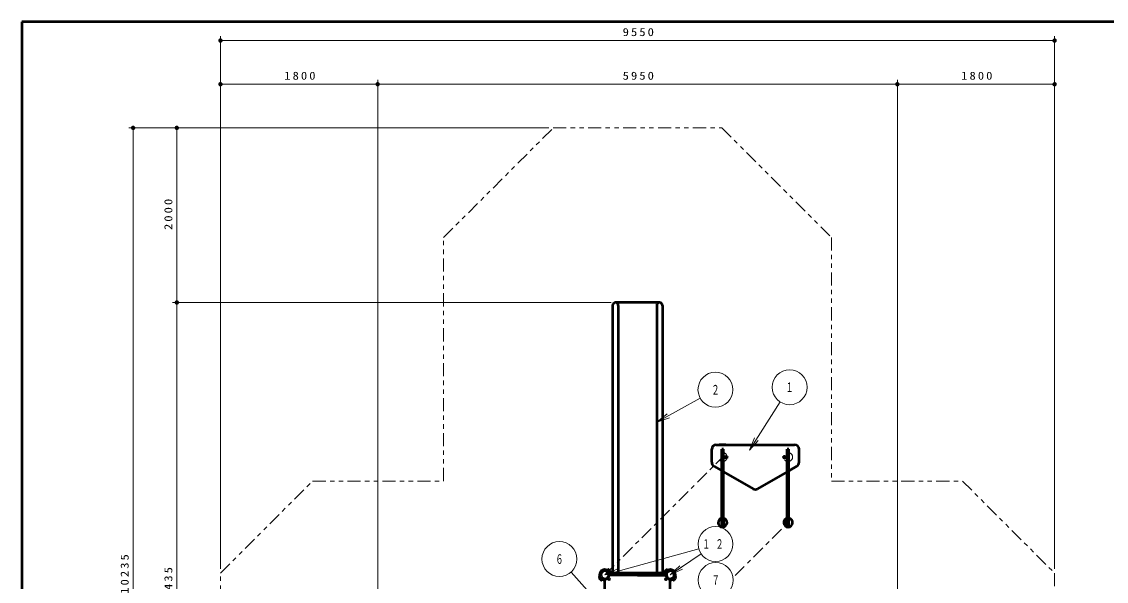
# Model space of a CAD drawing. Units: millimetres on the paper, scale 1:50. Extents: x -385 to 0, y -594 to 267.
# Drawn here: x -385 to -136.6, y 138.8 to 267 of the extents above; entities that cross this region are included whole.
import ezdxf
from ezdxf.enums import TextEntityAlignment as Align

# ---------------------------------------------------------------- set-up
doc = ezdxf.new("R2010")
doc.units = ezdxf.units.MM
for name, pattern in [('USER1', [4.5, 2.5, -2]), ('USER2', [6, 3, -1, 1, -1]), ('USER3', [8, 3, -1, 1, -1, 1, -1])]:
    doc.linetypes.add(name, pattern=pattern)
doc.layers.add('LY_1', color=140, linetype='Continuous', lineweight=50)
doc.styles.add('ＭＳ ゴシック', font='')
doc.styles.get('ＭＳ ゴシック').set_extended_font_data('MS Gothic')

# ---------------------------------------------------------------- blocks, each defined once
blk = doc.blocks.new('filled_dot')
at = {"color": 0, "linetype": 'Continuous', "lineweight": -2, "const_width": 1.25}
blk.add_lwpolyline([(-0.625, 0, 1), (0.625, 0, 1)], format="xyb", close=True, dxfattribs=at)

msp = doc.modelspace()

# ---------------------------------------------------------------- linework, layer by layer
at = {"layer": 'LY_1', "color": 7}
for p, q in [((0, 267), (-385, 267)), ((-385, 267), (-385, 0))]:
    msp.add_line(p, q, dxfattribs=at)
at = {"layer": 'LY_1', "color": 7, "lineweight": 13}
for p, q in [((-339.482, 141.695), (-339.482, 263.678)), ((-148.482, 141.695), (-148.482, 263.678)), ((-339.482, 262.678), (-148.482, 262.678)), ((-339.482, 141.695), (-339.482, 253.678)), ((-303.482, 111.812), (-303.482, 253.678)), ((-184.482, 111.812), (-184.482, 253.678)), ((-148.482, 141.695), (-148.482, 253.678)), ((-339.482, 252.678), (-303.482, 252.678)), ((-303.482, 252.678), (-184.482, 252.678)), ((-184.482, 252.678), (-148.482, 252.678)), ((-264.294, 242.678), (-360.482, 242.678)), ((-359.482, 37.982), (-359.482, 242.678)), ((-264.294, 242.678), (-350.482, 242.678)), ((-349.482, 202.678), (-349.482, 242.678)), ((-250.032, 202.678), (-350.482, 202.678)), ((-349.482, 73.982), (-349.482, 202.678)), ((-239.563, 175.271), (-229.639, 180.762)), ((-218.376, 168.85), (-211.318, 179.904)), ((-239.563, 175.271), (-237.18, 177.161)), ((-239.563, 175.271), (-236.938, 176.723)), ((-236.696, 176.286), (-239.563, 175.271)), ((-218.376, 168.85), (-217.183, 171.648)), ((-218.376, 168.85), (-216.762, 171.379)), ((-216.34, 171.109), (-218.376, 168.85)), ((-251.482, 140.298), (-229.981, 146.29)), ((-236.482, 140.298), (-229.432, 145.109)), ((-251.482, 140.298), (-248.727, 141.585)), ((-236.482, 140.298), (-234.286, 142.402)), ((-236.482, 140.298), (-234.004, 141.989)), ((-233.722, 141.576), (-236.482, 140.298)), ((-251.859, 132.735), (-259.197, 140.94)), ((-251.482, 140.298), (-248.592, 141.103)), ((-248.458, 140.621), (-251.482, 140.298)), ((-248.912, 140.678), (-249.672, 140.678)), ((-238.382, 140.678), (-249.582, 140.678)), ((-249.038, 140.921), (-249.546, 140.921)), ((-239.052, 140.678), (-238.292, 140.678)), ((-238.926, 140.921), (-238.418, 140.921))]:
    msp.add_line(p, q, dxfattribs=at)
at = {"layer": 'LY_1'}
for p, q in [((-249.682, 202.028), (-249.682, 140.778)), ((-238.932, 202.678), (-249.032, 202.678)), ((-248.382, 202.028), (-248.382, 140.778)), ((-239.582, 202.028), (-239.582, 140.778)), ((-238.282, 202.028), (-238.282, 140.778)), ((-227.001, 166.075), (-227.001, 169.078)), ((-226.001, 170.078), (-208.001, 170.078)), ((-223.745, 170.078), (-225.266, 170.078)), ((-224.691, 151.278), (-224.691, 169.078)), ((-224.311, 169.078), (-224.691, 169.078)), ((-224.311, 151.278), (-224.311, 169.078)), ((-209.691, 151.278), (-209.691, 169.078)), ((-209.311, 169.078), (-209.691, 169.078)), ((-209.311, 151.278), (-209.311, 169.078)), ((-207.001, 166.075), (-207.001, 169.078)), ((-224.701, 164.273), (-224.701, 167.018)), ((-224.301, 163.973), (-224.301, 167.018)), ((-209.701, 163.973), (-209.701, 167.018)), ((-209.301, 164.273), (-209.301, 167.018)), ((-226.501, 165.209), (-224.791, 164.221)), ((-224.271, 163.921), (-217.501, 160.012)), ((-209.731, 163.921), (-216.501, 160.012)), ((-207.501, 165.209), (-209.211, 164.221)), ((-224.311, 151.778), (-224.311, 152.778)), ((-224.221, 152.778), (-224.311, 152.778)), ((-224.221, 151.778), (-224.311, 151.778)), ((-224.221, 151.778), (-224.221, 152.778)), ((-209.781, 152.778), (-209.691, 152.778)), ((-209.781, 151.778), (-209.781, 152.778)), ((-209.781, 151.778), (-209.691, 151.778)), ((-209.691, 151.778), (-209.691, 152.778)), ((-224.311, 151.278), (-224.691, 151.278)), ((-209.311, 151.278), (-209.691, 151.278)), ((-252.557, 139.324), (-252.656, 139.43)), ((-252.166, 139.656), (-252.499, 139.323)), ((-252.46, 140.993), (-252.463, 140.995)), ((-252.124, 139.614), (-252.457, 139.28)), ((-252.456, 139.223), (-252.35, 139.124)), ((-252.177, 141.276), (-252.18, 141.278)), ((-251.452, 132.798), (-251.452, 139.205)), ((-250.841, 140.982), (-250.507, 141.315)), ((-250.798, 140.939), (-250.465, 141.272)), ((-250.508, 141.372), (-250.623, 141.48)), ((-250.407, 141.271), (-250.3, 141.156)), ((-243.982, 140.268), (-250.39, 140.268)), ((-249.732, 140.618), (-249.732, 140.358)), ((-238.292, 140.678), (-249.672, 140.678)), ((-238.292, 140.298), (-249.672, 140.298)), ((-243.982, 140.268), (-237.575, 140.268)), ((-238.232, 140.618), (-238.232, 140.358)), ((-237.557, 141.271), (-237.664, 141.156)), ((-237.166, 140.939), (-237.499, 141.272)), ((-237.124, 140.982), (-237.457, 141.315)), ((-237.456, 141.372), (-237.341, 141.48)), ((-236.512, 132.798), (-236.512, 139.205)), ((-235.841, 139.614), (-235.507, 139.28)), ((-235.798, 139.656), (-235.465, 139.323)), ((-235.787, 141.276), (-235.785, 141.278)), ((-235.508, 139.223), (-235.615, 139.124)), ((-235.504, 140.993), (-235.502, 140.995)), ((-235.407, 139.324), (-235.308, 139.43))]:
    msp.add_line(p, q, dxfattribs=at)
at = {"layer": 'LY_1', "color": 7, "linetype": 'USER2', "lineweight": 13}
for p, q in [((-251.482, 140.298), (-224.502, 167.278)), ((-221.651, 140.129), (-209.501, 152.278))]:
    msp.add_line(p, q, dxfattribs=at)
at = {"layer": 'LY_1', "color": 7, "linetype": 'USER3', "lineweight": 13}
msp.add_lwpolyline([(-211.231, 37.982), (-290.979, 37.982), (-312.067, 59.07), (-312.067, 73.812), (-318.394, 73.812), (-339.482, 94.9), (-339.482, 140.695), (-318.394, 161.784), (-288.382, 161.784), (-288.382, 217.589), (-263.294, 242.678), (-224.671, 242.678), (-199.582, 217.589), (-199.582, 161.784), (-169.571, 161.784), (-148.482, 140.695), (-148.482, 94.9), (-169.571, 73.812), (-190.142, 73.812), (-190.142, 59.07)], close=True, dxfattribs=at)
at = {"layer": 'LY_1', "color": 7, "lineweight": 13}
for centre in [(-226.139, 182.698), (-209.165, 183.276), (-226.128, 147.364), (-261.864, 143.922), (-226.076, 139.112)]:
    msp.add_circle(centre, 4, dxfattribs=at)
at = {"layer": 'LY_1', "color": 7, "linetype": 'USER1', "lineweight": 13}
for centre in [(-224.501, 167.278), (-209.501, 167.278)]:
    msp.add_circle(centre, 1.016, dxfattribs=at)
at = {"layer": 'LY_1'}
for centre, radius in [((-223.711, 167.278), 0.24), ((-210.291, 167.278), 0.24), ((-250.492, 139.308), 0.13), ((-237.472, 139.308), 0.13)]:
    msp.add_circle(centre, radius, dxfattribs=at)
for centre, radius, start, end in [((-249.032, 202.028), 0.65, 90, 180), ((-249.032, 202.028), 0.65, 0, 90), ((-238.932, 202.028), 0.65, 90, 180), ((-238.932, 202.028), 0.65, 0, 90), ((-226.001, 169.078), 1, 90, 180), ((-208.001, 169.078), 1, 0, 90), ((-226.001, 166.075), 1, 180, 240), ((-224.761, 164.273), 0.06, 240, 0), ((-224.241, 163.973), 0.06, 180, 240), ((-209.761, 163.973), 0.06, 300, 0), ((-209.241, 164.273), 0.06, 180, 300), ((-208.001, 166.075), 1, 300, 0), ((-217.001, 160.878), 1, 240, 300), ((-224.501, 152.278), 1.016, 100.77822, 79.22178), ((-209.501, 152.278), 1.016, 100.77822, 79.22178), ((-252.583, 139.498), 0.1, 162.45884, 223), ((-251.482, 140.298), 1.2, 135, 192.27281), ((-253.632, 139.83), 1, 342.45884, 12.27281), ((-252.528, 139.351), 0.04, 223, 315), ((-252.429, 139.252), 0.04, 135, 227), ((-252.448, 141.009), 0.02, 143.62693, 225), ((-251.482, 140.298), 1.22, 135, 143.62693), ((-251.482, 140.298), 0.9, 135, 220.72934), ((-252.281, 139.197), 0.1, 227, 287.54116), ((-251.482, 140.298), 1.22, 126.37307, 135), ((-251.482, 140.298), 1.2, 77.72719, 135), ((-251.95, 138.148), 1, 77.72719, 107.54116), ((-252.194, 141.264), 0.02, 45, 126.37307), ((-252.195, 139.684), 0.04, 315, 40.72934), ((-252.096, 139.585), 0.04, 49.27066, 135), ((-251.482, 140.298), 0.9, 49.27066, 135), ((-251.482, 140.298), 0.9, 229.27066, 315), ((-251.482, 140.298), 1.2, 257.72719, 271.43254), ((-251.352, 139.205), 0.1, 96.78718, 180), ((-251.482, 140.298), 1, 276.78718, 353.21282), ((-251.015, 142.447), 1, 257.72719, 287.54116), ((-250.869, 141.01), 0.04, 229.27066, 315), ((-251.482, 140.298), 0.9, 315, 40.72934), ((-250.77, 140.911), 0.04, 135, 220.72934), ((-250.683, 141.399), 0.1, 47, 107.54116), ((-250.536, 141.343), 0.04, 315, 47), ((-250.39, 140.168), 0.1, 90, 173.21282), ((-250.437, 141.244), 0.04, 43, 135), ((-249.332, 140.765), 1, 162.45884, 192.27281), ((-251.482, 140.298), 1.2, 358.56746, 12.27281), ((-250.381, 141.097), 0.1, 342.45884, 43), ((-249.672, 140.618), 0.06, 90, 180), ((-249.672, 140.358), 0.06, 180, 270), ((-249.582, 140.778), 0.1, 180, 270), ((-248.482, 140.778), 0.1, 270, 0), ((-239.482, 140.778), 0.1, 180, 270), ((-238.382, 140.778), 0.1, 270, 0), ((-238.292, 140.618), 0.06, 0, 90), ((-238.292, 140.358), 0.06, 270, 0), ((-237.583, 141.097), 0.1, 137, 197.54116), ((-236.482, 140.298), 1.2, 167.72719, 181.43254), ((-238.632, 140.765), 1, 347.72719, 17.54116), ((-237.575, 140.168), 0.1, 6.78718, 90), ((-237.528, 141.244), 0.04, 45, 137), ((-236.482, 140.298), 1, 186.78718, 263.21282), ((-237.429, 141.343), 0.04, 133, 225), ((-236.482, 140.298), 0.9, 139.27066, 225), ((-237.281, 141.399), 0.1, 72.45884, 133), ((-236.95, 142.447), 1, 252.45884, 282.27281), ((-237.195, 140.911), 0.04, 319.27066, 45), ((-237.096, 141.01), 0.04, 225, 310.72934), ((-236.482, 140.298), 0.9, 225, 310.72934), ((-236.482, 140.298), 0.9, 45, 130.72934), ((-236.482, 140.298), 1.2, 45, 102.27281), ((-236.612, 139.205), 0.1, 0, 83.21282), ((-236.482, 140.298), 1.2, 268.56746, 282.27281), ((-236.015, 138.148), 1, 72.45884, 102.27281), ((-235.869, 139.585), 0.04, 45, 130.72934), ((-236.482, 140.298), 0.9, 319.27066, 45), ((-235.77, 139.684), 0.04, 139.27066, 225), ((-235.771, 141.264), 0.02, 53.62693, 135), ((-236.482, 140.298), 1.22, 45, 53.62693), ((-235.683, 139.197), 0.1, 252.45884, 313), ((-236.482, 140.298), 1.2, 347.72719, 45), ((-236.482, 140.298), 1.22, 36.37307, 45), ((-235.536, 139.252), 0.04, 313, 45), ((-235.516, 141.009), 0.02, 315, 36.37307), ((-235.437, 139.351), 0.04, 225, 317), ((-234.332, 139.83), 1, 167.72719, 197.54116), ((-235.381, 139.498), 0.1, 317, 17.54116)]:
    msp.add_arc(centre, radius, start, end, dxfattribs=at)
at = {"layer": 'LY_1', "color": 7, "lineweight": 13}
for centre in [(-249.292, 140.635), (-238.672, 140.635)]:
    msp.add_arc(centre, 0.382, 6.35966, 173.64034, dxfattribs=at)

# ---------------------------------------------------------------- block references
at = {"layer": 'LY_1', "color": 7, "lineweight": 13, "xscale": 0.4, "yscale": 0.4}
for p in [(-339.482, 262.678), (-339.482, 252.678), (-303.482, 252.678), (-184.482, 252.678)]:
    msp.add_blockref('filled_dot', p, dxfattribs=at)
for p, rotation in [((-148.482, 262.678), 180), ((-303.482, 252.678), 180), ((-184.482, 252.678), 180), ((-148.482, 252.678), 180), ((-359.482, 242.678), 270), ((-349.482, 242.678), 270), ((-349.482, 202.678), 90), ((-349.482, 202.678), 270)]:
    msp.add_blockref('filled_dot', p, dxfattribs=dict(at, rotation=rotation))

# ---------------------------------------------------------------- texts
at = {"layer": 'LY_1', "color": 7, "style": 'ＭＳ ゴシック', "width": 0.6}
for s, p in [('２', (-226.139, 182.698)), ('１', (-209.165, 183.276)), ('６', (-261.864, 143.922)), ('７', (-226.076, 139.112))]:
    msp.add_text(s, height=2.199, dxfattribs=at).set_placement(p, align=Align.MIDDLE_CENTER)
at = {"layer": 'LY_1', "color": 7, "style": 'ＭＳ ゴシック'}
for s, insert, char_height, attachment_point in [('\\T1.33;\\W1.15;9550', (-243.573, 263.678), 1.833, 8), ('\\T1.33;\\W1.15;1800', (-321.061, 253.678), 1.833, 8), ('\\T1.33;\\W1.15;5950', (-243.573, 253.678), 1.833, 8), ('\\T1.33;\\W1.15;1800', (-166.061, 253.678), 1.833, 8), ('\\T1.64;\\W0.6;１２', (-226.128, 147.364), 2.199, 5)]:
    msp.add_mtext(s, dxfattribs=dict(at, insert=insert, char_height=char_height, attachment_point=attachment_point))
at = {"layer": 'LY_1', "color": 7, "char_height": 1.833, "attachment_point": 8, "rotation": 90, "style": 'ＭＳ ゴシック'}
for s, insert in [('\\T1.33;\\W1.15;2000', (-350.482, 223.101)), ('\\T1.33;\\W1.15;10235', (-360.482, 140.741)), ('\\T1.33;\\W1.15;6435', (-350.482, 138.746))]:
    msp.add_mtext(s, dxfattribs=dict(at, insert=insert))

doc.saveas('drawing.dxf')
